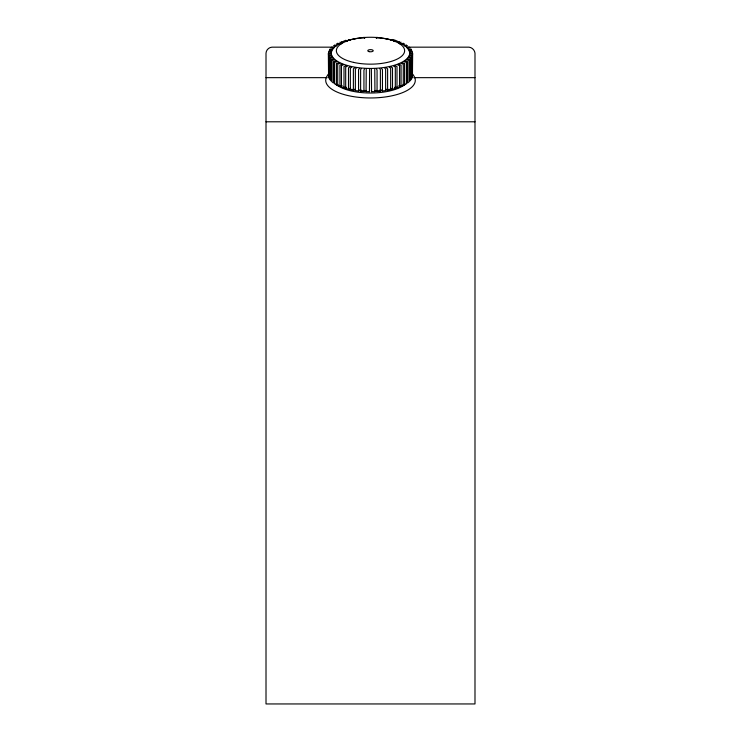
<?xml version="1.0" encoding="UTF-8"?>
<svg xmlns="http://www.w3.org/2000/svg" width="741" height="741" viewBox="0 0 741 741"><rect width="100%" height="100%" fill="white"/><g stroke="black" fill="none" stroke-linecap="round" stroke-linejoin="round"><path stroke-width="1.11" d="M328.356 74.684L328.569 73.35M366.249 68.996L366.054 91.615L369.435 91.699L369.629 90.532M369.629 69.08L369.435 91.699M366.054 91.615L366.249 90.439M361.2 68.644L360.617 69.802L360.617 91.245L363.942 91.504L364.526 90.356M376.474 38.402L377.058 37.245M364.526 68.904L363.942 70.062L363.942 91.504M360.617 91.245L361.2 90.087M356.31 68.042L355.356 69.154L355.356 90.597L358.561 91.032L359.524 89.911M359.524 68.468L358.561 69.58L358.561 91.032M351.669 67.19L350.345 68.246L350.345 89.689L353.383 90.282L354.707 89.226M386.293 39.532L387.617 38.476M354.707 67.774L353.383 68.83L353.383 90.282M347.344 66.106L345.686 67.079L345.686 88.522L348.502 89.272L350.16 88.29M390.84 40.459L392.498 39.486L395.314 40.227L393.656 41.2M350.16 66.847L348.502 67.82L348.502 89.272M402.928 84.437L404.586 84.872L406.466 83.761L406.466 62.318L403.984 61.66M343.416 64.81L341.453 65.69L341.453 87.132L344 88.012L345.964 87.132M395.036 41.616L397 40.736M345.964 65.69L344 66.57L344 88.012M397.584 42.496L399.547 41.616L399.547 43.876M398.815 85.771L401.057 86.54L403.289 85.539L403.289 64.097L401.048 63.318M339.952 63.318L337.711 64.097L337.711 85.539L339.943 86.54L342.185 85.771M398.815 42.987L401.057 42.209M342.185 64.319L339.943 65.097L339.943 86.54M401.048 43.988L403.289 43.21M395.036 87.132L397 88.012L399.547 87.132L399.547 65.69L397.584 64.81M337.016 61.66L334.534 62.318L334.534 83.761L336.414 84.872L338.072 84.437M402.104 44.534L404.586 43.876M338.896 62.772L336.414 63.43L336.414 84.872M403.984 45.646L406.466 44.988M390.84 88.29L392.498 89.272L395.314 88.522L395.314 67.079L393.656 66.106M334.645 59.873L331.968 60.392L331.968 81.843L333.469 83.038L333.469 61.596L336.145 61.068M404.855 46.238L407.531 45.71M406.355 47.433L409.032 46.915M386.293 89.226L387.617 90.282L390.655 89.689L390.655 68.246L389.331 67.19M332.894 57.974L330.06 58.354L330.06 79.796L331.153 81.065L331.153 59.623L333.978 59.243M407.022 48.063L409.847 47.683M408.106 49.332L410.94 48.952L410.94 51.212M381.476 89.911L382.439 91.032L385.644 90.597L385.644 69.154L384.69 68.042M331.783 56.01L328.847 56.233L328.847 77.685L329.513 78.991L329.513 57.548L332.44 57.316M408.56 49.99L411.487 49.758M409.217 51.296L412.153 51.073M376.474 90.356L377.058 91.504L380.383 91.245L380.383 69.802L379.8 68.644M328.356 54.074L331.329 54M409.449 51.981L412.431 51.898L412.431 76.851L412.644 53.232L409.671 53.315M328.569 55.408L331.551 55.325M371.371 90.532L371.565 91.699L374.946 91.615L374.751 68.996M331.903 47.165L271.984 47.165A6.447 6.447 0 0 0 266.01 53.13L266.01 703.95L474.99 703.95L474.99 53.13A6.854 6.854 0 0 0 469.016 47.165L409.097 47.165M266.01 77.657L327.207 77.657M413.793 77.657L474.99 77.657M266.01 121.793L474.99 121.793M331.551 51.981L328.569 51.898L328.569 76.851L328.356 53.232L331.329 53.315M409.671 54L412.644 54.074M409.449 55.325L412.431 55.408M329.513 49.758L332.44 49.99M409.217 56.01L412.153 56.233L412.153 77.685L411.487 78.991L411.487 57.548L408.56 57.316M328.847 51.073L331.783 51.296M331.153 47.683L333.978 48.063M408.106 57.974L410.94 58.354L410.94 79.796L409.847 81.065L409.847 59.623L407.022 59.243M332.894 49.332L330.06 48.952L330.06 51.212M333.469 45.71L336.145 46.238M406.355 59.873L409.032 60.392L409.032 81.843L407.531 83.038L407.531 61.596L404.855 61.068M331.968 46.915L334.645 47.433M336.414 43.876L338.896 44.534M334.534 44.988L337.016 45.646M402.104 62.772L404.586 63.43L404.586 84.872M339.943 42.209L342.185 42.987M337.711 43.21L339.952 43.988M398.815 64.319L401.057 65.097L401.057 86.54M344 40.736L345.964 41.616M343.416 42.496L341.453 41.616L341.453 43.876M395.036 65.69L397 66.57L397 88.012M348.502 39.486L350.16 40.459M345.686 40.227L347.344 41.2M390.84 66.847L392.498 67.82L392.498 89.272M353.383 38.476L354.707 39.532M386.293 67.774L387.617 68.83L387.617 90.282M381.476 68.468L382.439 69.58L382.439 91.032M363.942 37.245L364.526 38.402M376.474 68.904L377.058 70.062L377.058 91.504M379.8 90.087L380.383 91.245M412.431 73.35L412.644 74.684M371.371 69.08L371.565 91.699M374.751 90.439L374.946 91.615M405.225 84.131A38.013 14.968 0 0 1 370.5 93.014A38.013 14.968 0 0 1 335.775 84.131M412.58 74.285A44.784 17.636 0 0 1 370.5 97.96A44.784 17.636 0 0 1 328.42 74.285M375.622 37.671A39.227 15.45 0 0 1 403.586 61.29A39.227 15.45 0 0 1 337.414 61.29A39.227 15.45 0 0 1 365.378 37.671M400.825 85.567A39.227 15.45 0 0 1 399.13 86.327M397.315 87.04A39.227 15.45 0 0 1 394.379 88.022M392.295 88.614A39.227 15.45 0 0 1 390.109 89.142M389.22 89.346A39.227 15.45 0 0 1 385.515 90.041M382.625 90.458A39.227 15.45 0 0 1 375.622 91.087M365.378 91.087A39.227 15.45 0 0 1 358.375 90.458M355.485 90.041A39.227 15.45 0 0 1 351.78 89.346M350.891 89.142A39.227 15.45 0 0 1 348.705 88.614M346.621 88.022A39.227 15.45 0 0 1 343.685 87.04M341.87 86.327A39.227 15.45 0 0 1 340.175 85.567M369.129 51.648A2.742 1.084 0 0 0 373.242 50.712A2.742 1.084 0 0 0 369.129 49.777A2.742 1.084 0 0 0 369.129 51.648M353.438 62.355A34.123 13.44 0 0 0 404.623 50.712A34.123 13.44 0 0 0 353.438 39.069A34.123 13.44 0 0 0 353.438 62.355"/></g></svg>
